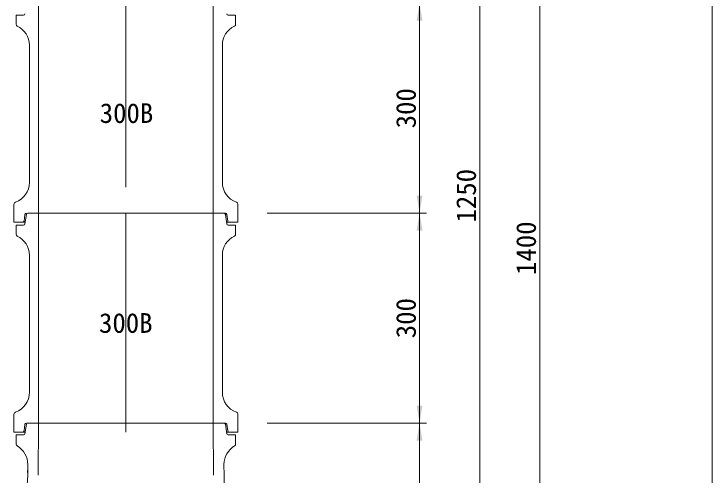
# Model space of a CAD drawing. Units: millimetres, scale not verified. Extents: x -6861 to 6861, y -3554 to 3095.
# Drawn here: x 5863 to 6861, y 96 to 755 of the extents above; entities that cross this region are included whole.
import ezdxf
from ezdxf.enums import TextEntityAlignment as Align

# ---------------------------------------------------------------- set-up
doc = ezdxf.new("R2010")
doc.units = ezdxf.units.MM
doc.header["$LTSCALE"] = 20
for name, color, linetype, lineweight in [('0-3_TEMP', 3, 'Continuous', 18), ('0-4_細線', 7, 'Continuous', 18), ('0-6_寸法', 1, 'Continuous', 18), ('0-9_枠線', 6, 'Continuous', 18)]:
    doc.layers.add(name, color=color, linetype=linetype, lineweight=lineweight)
doc.layers.add('0-7_注釈', color=1, linetype='Continuous')
doc.styles.add('ＭＳ ゴシック', font='')
doc.styles.get('ＭＳ ゴシック').set_extended_font_data('MS Gothic')

msp = doc.modelspace()

# ---------------------------------------------------------------- linework, layer by layer
at = {"layer": '0-3_TEMP'}
for p, q in [((6022.8, 820.78), (6022.8, 507.78)), ((6022.8, 470.78), (6022.8, 157.78))]:
    msp.add_line(p, q, dxfattribs=at)
at = {"layer": '0-4_細線'}
for p, q in [((5897.8, 770.78), (5897.8, 470.78)), ((6147.8, 770.78), (6147.8, 470.78)), ((5865.8, 740.75), (5865.8, 753.78)), ((5876.57, 753.78), (5865.8, 753.78)), ((6179.8, 753.78), (6169.02, 753.78)), ((6179.8, 753.78), (6179.8, 740.75)), ((5884.8, 514.69), (5884.8, 710.87)), ((6160.8, 710.87), (6160.8, 514.69)), ((5862.8, 457.78), (5862.8, 483.58)), ((6182.8, 483.58), (6182.8, 457.78)), ((5882.52, 470.78), (6165.06, 470.78)), ((5897.8, 470.78), (5897.8, 170.78)), ((6147.8, 470.78), (6147.8, 170.78)), ((5878.55, 469.06), (5877.21, 459.5)), ((5878.55, 455.49), (5880.55, 469.07)), ((6165.05, 469.07), (6167.05, 455.49)), ((6167.04, 469.06), (6168.38, 459.5)), ((5862.8, 457.78), (5878.89, 457.78)), ((5876.57, 453.78), (5865.8, 453.78)), ((5865.8, 440.75), (5865.8, 453.78)), ((6166.71, 457.78), (6182.8, 457.78)), ((6179.8, 453.78), (6169.02, 453.78)), ((6179.8, 453.78), (6179.8, 440.75)), ((5884.8, 214.69), (5884.8, 410.87)), ((6160.8, 410.87), (6160.8, 214.69)), ((5862.8, 157.78), (5862.8, 183.58)), ((6182.8, 183.58), (6182.8, 157.78)), ((5880.54, 170.78), (6022.8, 170.78)), ((5897.43, 96.45), (5897.8, 170.78)), ((6165.06, 170.78), (6022.8, 170.78)), ((6148.17, 96.45), (6147.8, 170.78)), ((5878.55, 169.06), (5877.21, 159.5)), ((5878.55, 155.49), (5880.55, 169.07)), ((6165.05, 169.07), (6167.05, 155.49)), ((6167.04, 169.06), (6168.38, 159.5)), ((5862.8, 157.78), (5878.89, 157.78)), ((5865.8, 153.78), (5876.57, 153.78)), ((5865.8, 153.78), (5865.8, 140.58)), ((6166.71, 157.78), (6182.8, 157.78)), ((6179.8, 153.78), (6169.02, 153.78)), ((6179.8, 153.78), (6179.8, 140.58)), ((5882.5, 111.74), (5882.43, 96.52)), ((6163.18, 96.48), (6163.1, 111.74))]:
    msp.add_line(p, q, dxfattribs=at)
for centre, radius, start, end in [((5876.57, 755.78), 2, 270, 351.633), ((6169.02, 755.78), 2, 188.367, 270), ((5868.8, 740.75), 3, 180, 244.897), ((6176.8, 740.75), 3, 295.103, 0), ((5854.8, 710.87), 30, 0, 64.897), ((6190.8, 710.87), 30, 115.103, 180), ((5854.8, 514.69), 30, 289.471, 0), ((6190.8, 514.69), 30, 180, 250.529), ((5865.8, 483.58), 3, 109.47, 179.998), ((6179.8, 483.58), 3, 0.002, 70.53), ((5880.54, 468.78), 2, 90, 172.001), ((5882.52, 468.78), 2, 90, 171.634), ((6163.07, 468.78), 2, 8.366, 90), ((6165.06, 468.78), 2, 7.999, 90), ((5875.23, 459.78), 2, 270, 352.001), ((6170.36, 459.78), 2, 187.999, 270), ((5876.57, 455.78), 2, 270, 351.633), ((6169.02, 455.78), 2, 188.367, 270), ((5868.8, 440.75), 3, 180, 244.897), ((6176.8, 440.75), 3, 295.103, 0), ((5854.8, 410.87), 30, 0, 64.897), ((6190.8, 410.87), 30, 115.103, 180), ((5854.8, 214.69), 30, 289.471, 0), ((6190.8, 214.69), 30, 180, 250.529), ((5865.8, 183.58), 3, 109.47, 179.998), ((6179.8, 183.58), 3, 0.002, 70.53), ((5880.54, 168.78), 2, 90, 172.001), ((5882.52, 168.78), 2, 90, 171.634), ((6163.07, 168.78), 2, 8.366, 90), ((6165.06, 168.78), 2, 7.999, 90), ((5875.23, 159.78), 2, 270, 352.001), ((5876.57, 155.78), 2, 270, 351.633), ((6169.02, 155.78), 2, 188.367, 270), ((6170.36, 159.78), 2, 187.999, 270), ((5868.8, 140.58), 3, 180, 240.41), ((6176.8, 140.58), 3, 299.608, 0), ((5852.5, 111.89), 30, 359.713, 60.41), ((6193.1, 111.89), 30, 119.608, 180.287), ((5682.43, 97.52), 200, 346.099, 1.51), ((6363.17, 97.48), 200, 180.287, 193.833)]:
    msp.add_arc(centre, radius, start, end, dxfattribs=at)
at = {"layer": '0-6_寸法'}
for p, q in [((6528.79, -129.22), (6528.79, 1120.78)), ((6614.48, -279.22), (6614.48, 1120.78)), ((6442.74, -169.22), (6442.74, 1095.78)), ((6225.06, 470.78), (6452.74, 470.78)), ((6225.06, 470.78), (6452.74, 470.78)), ((6225.06, 170.78), (6452.74, 170.78)), ((6225.06, 170.78), (6452.74, 170.78))]:
    msp.add_line(p, q, dxfattribs=at)
for points in [[(6438.57, 745.78), (6442.74, 770.78), (6446.9, 745.78)], [(6438.57, 495.78), (6442.74, 470.78), (6446.9, 495.78)], [(6438.57, 445.78), (6442.74, 470.78), (6446.9, 445.78)], [(6438.57, 195.78), (6442.74, 170.78), (6446.9, 195.78)], [(6438.57, 145.78), (6442.74, 170.78), (6446.9, 145.78)]]:
    msp.add_solid(points, dxfattribs=at)
at = {"layer": '0-9_枠線'}
msp.add_line((6860.93, 3094.96), (6860.93, -705.04), dxfattribs=at)

# ---------------------------------------------------------------- texts
at = {"layer": '0-6_寸法', "style": 'ＭＳ ゴシック'}
for s, p in [('300', (6445.78, 591.98)), ('1250', (6531.83, 457.38)), ('1400', (6617.52, 382.38)), ('300', (6445.78, 291.98))]:
    msp.add_text(s, height=28.15, rotation=90, dxfattribs=at).set_placement(p, align=Align.BOTTOM_LEFT)
at = {"layer": '0-7_注釈', "style": 'ＭＳ ゴシック'}
for p in [(5985.39, 591.24), (5984.4, 291.24)]:
    msp.add_text('300B', height=28.15, dxfattribs=at).set_placement(p, align=Align.BOTTOM_LEFT)

doc.saveas('drawing.dxf')
